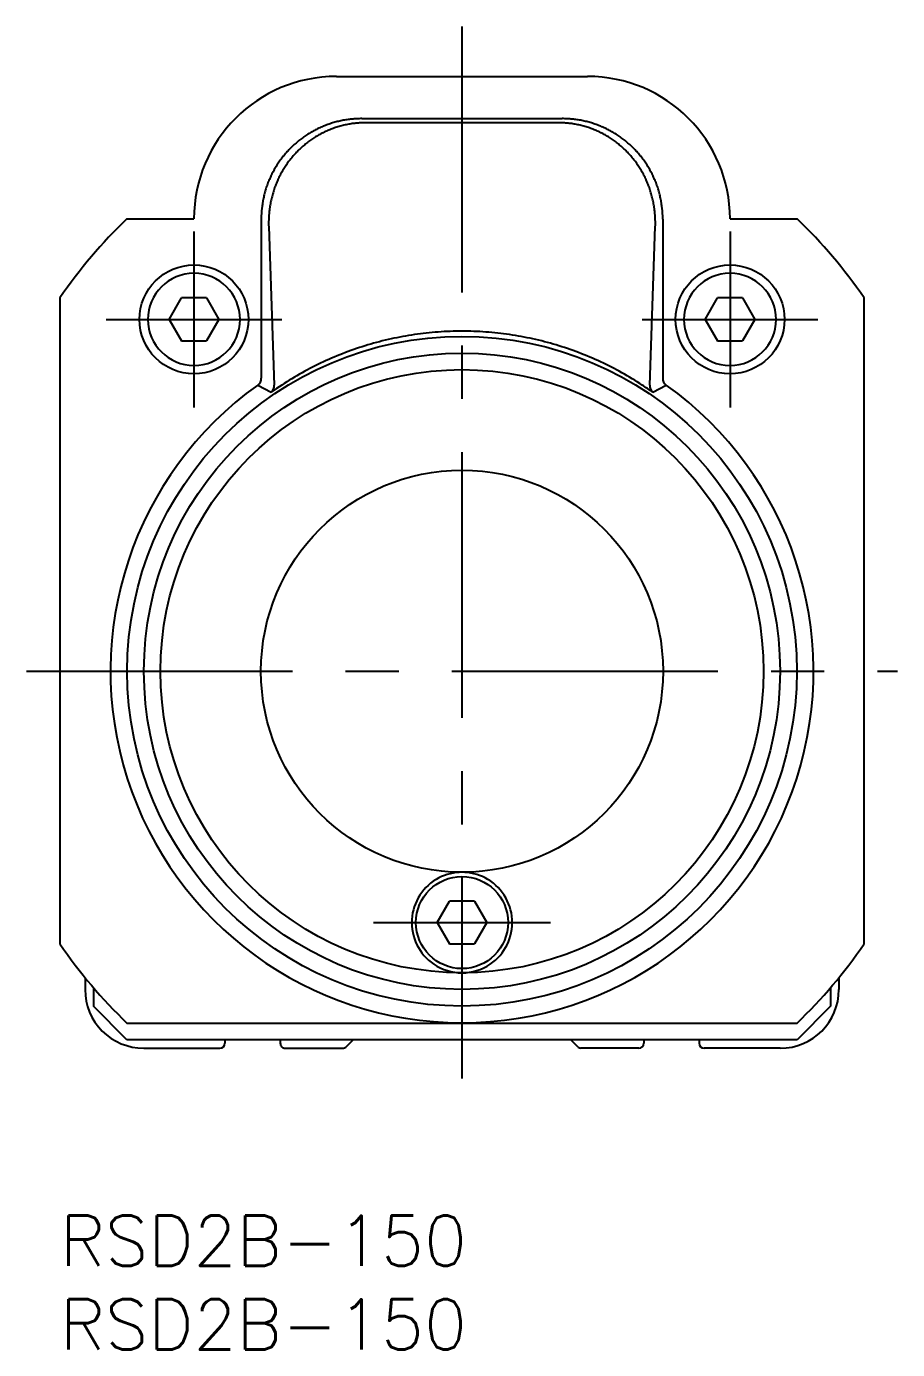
# Model space of a CAD drawing. Extents: x -2 to 929, y -8 to 242.
# Drawn here: x -2 to 50, y -8 to 71 of the extents above; entities that cross this region are included whole.
import ezdxf

# ---------------------------------------------------------------- set-up
doc = ezdxf.new("R2010")
doc.units = 0
doc.header["$LTSCALE"] = 0.5
doc.linetypes.add('CENTER', pattern=[50.8, 31.75, -6.35, 6.35, -6.35])
for name, color, linetype in [('MSM_CENTER', 1, 'CENTER'), ('MSM_CONTINUOUS', 7, 'CONTINUOUS'), ('MSM_PART_NUMBER', 7, 'CONTINUOUS')]:
    doc.layers.add(name, color=color, linetype=linetype)
doc.styles.get("Standard").update_dxf_attribs({"font": 'txt.shx', "height": 3, "bigfont": 'bigfont.shx'})

# ---------------------------------------------------------------- blocks, each defined once
blk = doc.blocks.new('*U2')
at = {"layer": 'MSM_PART_NUMBER'}
blk.add_text('RSD2B-150', height=3, dxfattribs=at).set_placement((0, -3))
blk = doc.blocks.new('*U3')
at = {"layer": 'MSM_PART_NUMBER'}
blk.add_text('RSD2B-150', height=3, dxfattribs=at).set_placement((0, -8))

msp = doc.modelspace()

# ---------------------------------------------------------------- linework, layer by layer
at = {"layer": 'MSM_CENTER'}
for p, q in [((24, 70.971), (24, 8.187)), ((8, 58.736), (8, 48.236)), ((40, 58.736), (40, 48.236)), ((2.75, 53.486), (13.25, 53.486)), ((34.75, 53.486), (45.25, 53.486)), ((-2, 32.486), (50, 32.486)), ((18.71, 17.486), (29.29, 17.486))]:
    msp.add_line(p, q, dxfattribs=at)
at = {"layer": 'MSM_CONTINUOUS'}
for p, q in [((16.5, 67.986), (31.5, 67.986)), ((18.013, 65.469), (29.987, 65.469)), ((29.743, 65.225), (18.257, 65.225)), ((4, 59.486), (8, 59.486)), ((12.017, 59.473), (12.017, 49.97)), ((35.983, 59.473), (35.983, 49.97)), ((40, 59.486), (44, 59.486)), ((12.46, 59.03), (12.79, 49.567)), ((35.21, 49.567), (35.54, 59.03)), ((0, 54.765), (0, 16.207)), ((6.522, 53.486), (7.261, 54.766)), ((8.739, 54.766), (7.261, 54.766)), ((8.739, 54.766), (9.478, 53.486)), ((38.522, 53.486), (39.261, 54.766)), ((40.739, 54.766), (39.261, 54.766)), ((40.739, 54.766), (41.478, 53.486)), ((48, 16.207), (48, 54.765)), ((6.522, 53.486), (7.261, 52.206)), ((9.478, 53.486), (8.739, 52.206)), ((38.522, 53.486), (39.261, 52.206)), ((41.478, 53.486), (40.739, 52.206)), ((7.261, 52.206), (8.739, 52.206)), ((39.261, 52.206), (40.739, 52.206)), ((11.808, 49.563), (12.602, 49.139)), ((35.398, 49.139), (36.192, 49.563)), ((22.522, 17.486), (23.261, 18.766)), ((24.739, 18.766), (23.261, 18.766)), ((24.739, 18.766), (25.478, 17.486)), ((22.522, 17.486), (23.261, 16.206)), ((25.478, 17.486), (24.739, 16.206)), ((23.261, 16.206), (24.739, 16.206)), ((1.5, 14.19), (1.5, 13.486)), ((2, 13.591), (2, 12.486)), ((46, 13.591), (46, 12.486)), ((46.5, 14.19), (46.5, 13.486)), ((4, 10.486), (2, 12.486)), ((46, 12.486), (44, 10.486)), ((4, 11.486), (44, 11.486)), ((44, 10.486), (4, 10.486)), ((9.85, 10.486), (9.85, 10.286)), ((13.15, 10.486), (13.15, 10.286)), ((17.059, 10.045), (17.5, 10.486)), ((30.941, 10.045), (30.5, 10.486)), ((34.85, 10.486), (34.85, 10.286)), ((38.15, 10.486), (38.15, 10.286)), ((5, 9.986), (9.55, 9.986)), ((13.45, 9.986), (16.917, 9.986)), ((34.55, 9.986), (31.083, 9.986)), ((43, 9.986), (38.45, 9.986))]:
    msp.add_line(p, q, dxfattribs=at)
at = {"layer": 'MSM_CONTINUOUS', "flags": 128}
msp.add_lwpolyline([(13.239, 49.564), (12.92, 49.353), (12.602, 49.139)], dxfattribs=at)
at = {"layer": 'MSM_CONTINUOUS'}
for points in [[(18.013, 65.469, 0), (17.94, 65.469, 0), (17.866, 65.467, 0), (17.792, 65.465, 0), (17.719, 65.462, 0), (17.645, 65.458, 0), (17.572, 65.453, 0), (17.498, 65.447, 0), (17.425, 65.44, 0), (17.352, 65.433, 0), (17.279, 65.424, 0), (17.206, 65.415, 0), (17.133, 65.404, 0), (17.06, 65.393, 0), (16.988, 65.381, 0), (16.915, 65.368, 0), (16.843, 65.354, 0), (16.771, 65.339, 0), (16.699, 65.324, 0), (16.627, 65.307, 0), (16.556, 65.29, 0), (16.484, 65.271, 0), (16.413, 65.252, 0), (16.343, 65.232, 0), (16.272, 65.211, 0), (16.202, 65.189, 0), (16.132, 65.167, 0), (16.062, 65.143, 0), (15.992, 65.119, 0), (15.923, 65.094, 0), (15.854, 65.068, 0), (15.786, 65.041, 0), (15.718, 65.013, 0), (15.65, 64.984, 0), (15.582, 64.955, 0), (15.515, 64.925, 0), (15.449, 64.894, 0), (15.382, 64.862, 0), (15.316, 64.829, 0), (15.251, 64.796, 0), (15.186, 64.761, 0), (15.121, 64.726, 0), (15.057, 64.691, 0), (14.993, 64.654, 0), (14.93, 64.617, 0), (14.867, 64.578, 0), (14.804, 64.539, 0), (14.742, 64.499, 0), (14.681, 64.459, 0), (14.62, 64.418, 0), (14.56, 64.376, 0), (14.5, 64.333, 0), (14.44, 64.29, 0), (14.382, 64.245, 0), (14.323, 64.201, 0), (14.266, 64.155, 0), (14.208, 64.109, 0), (14.152, 64.062, 0), (14.096, 64.014, 0), (14.04, 63.965, 0), (13.986, 63.916, 0), (13.931, 63.867, 0), (13.878, 63.816, 0), (13.825, 63.765, 0), (13.772, 63.714, 0), (13.721, 63.661, 0), (13.67, 63.608, 0), (13.619, 63.555, 0), (13.569, 63.5, 0), (13.521, 63.446, 0), (13.472, 63.39, 0), (13.424, 63.334, 0), (13.377, 63.278, 0), (13.331, 63.22, 0), (13.285, 63.163, 0), (13.241, 63.104, 0), (13.196, 63.045, 0), (13.153, 62.986, 0), (13.11, 62.926, 0), (13.068, 62.866, 0), (13.027, 62.805, 0), (12.986, 62.743, 0), (12.947, 62.682, 0), (12.908, 62.619, 0), (12.87, 62.556, 0), (12.832, 62.493, 0), (12.795, 62.429, 0), (12.759, 62.365, 0), (12.725, 62.3, 0), (12.69, 62.235, 0), (12.657, 62.169, 0), (12.624, 62.104, 0), (12.592, 62.037, 0), (12.561, 61.971, 0), (12.531, 61.904, 0), (12.502, 61.836, 0), (12.473, 61.768, 0), (12.445, 61.7, 0), (12.418, 61.632, 0), (12.392, 61.563, 0), (12.367, 61.494, 0), (12.343, 61.424, 0), (12.319, 61.354, 0), (12.297, 61.284, 0), (12.275, 61.214, 0), (12.254, 61.144, 0), (12.234, 61.073, 0), (12.215, 61.002, 0), (12.196, 60.93, 0), (12.179, 60.859, 0), (12.162, 60.787, 0), (12.147, 60.715, 0), (12.132, 60.643, 0), (12.118, 60.571, 0), (12.105, 60.498, 0), (12.093, 60.426, 0), (12.082, 60.353, 0), (12.071, 60.28, 0), (12.062, 60.207, 0), (12.053, 60.134, 0), (12.046, 60.061, 0), (12.039, 59.987, 0), (12.033, 59.914, 0), (12.028, 59.841, 0), (12.024, 59.767, 0), (12.021, 59.694, 0), (12.019, 59.62, 0), (12.017, 59.546, 0), (12.017, 59.473, 0)], [(18.257, 65.225, 0), (18.183, 65.225, 0), (18.11, 65.223, 0), (18.036, 65.221, 0), (17.963, 65.218, 0), (17.89, 65.213, 0), (17.816, 65.208, 0), (17.743, 65.202, 0), (17.67, 65.195, 0), (17.597, 65.187, 0), (17.524, 65.179, 0), (17.452, 65.169, 0), (17.379, 65.158, 0), (17.307, 65.147, 0), (17.235, 65.134, 0), (17.163, 65.121, 0), (17.091, 65.106, 0), (17.019, 65.091, 0), (16.948, 65.075, 0), (16.877, 65.058, 0), (16.806, 65.04, 0), (16.735, 65.021, 0), (16.665, 65.001, 0), (16.595, 64.98, 0), (16.525, 64.958, 0), (16.455, 64.936, 0), (16.386, 64.912, 0), (16.317, 64.888, 0), (16.248, 64.863, 0), (16.18, 64.837, 0), (16.112, 64.81, 0), (16.044, 64.782, 0), (15.977, 64.754, 0), (15.91, 64.724, 0), (15.844, 64.694, 0), (15.778, 64.662, 0), (15.712, 64.63, 0), (15.647, 64.597, 0), (15.582, 64.564, 0), (15.518, 64.529, 0), (15.454, 64.494, 0), (15.39, 64.457, 0), (15.327, 64.42, 0), (15.264, 64.382, 0), (15.202, 64.344, 0), (15.141, 64.304, 0), (15.08, 64.264, 0), (15.019, 64.223, 0), (14.959, 64.181, 0), (14.899, 64.139, 0), (14.84, 64.095, 0), (14.782, 64.051, 0), (14.724, 64.006, 0), (14.666, 63.961, 0), (14.61, 63.914, 0), (14.553, 63.867, 0), (14.498, 63.819, 0), (14.443, 63.77, 0), (14.389, 63.721, 0), (14.335, 63.671, 0), (14.281, 63.62, 0), (14.229, 63.569, 0), (14.177, 63.517, 0), (14.126, 63.464, 0), (14.075, 63.411, 0), (14.025, 63.357, 0), (13.976, 63.302, 0), (13.927, 63.247, 0), (13.879, 63.191, 0), (13.832, 63.134, 0), (13.785, 63.077, 0), (13.74, 63.019, 0), (13.694, 62.961, 0), (13.65, 62.901, 0), (13.606, 62.842, 0), (13.563, 62.782, 0), (13.521, 62.721, 0), (13.48, 62.659, 0), (13.439, 62.598, 0), (13.399, 62.535, 0), (13.36, 62.472, 0), (13.321, 62.409, 0), (13.284, 62.345, 0), (13.247, 62.28, 0), (13.21, 62.215, 0), (13.175, 62.15, 0), (13.141, 62.084, 0), (13.107, 62.018, 0), (13.074, 61.951, 0), (13.042, 61.883, 0), (13.011, 61.816, 0), (12.98, 61.748, 0), (12.95, 61.679, 0), (12.921, 61.61, 0), (12.893, 61.541, 0), (12.866, 61.471, 0), (12.84, 61.401, 0), (12.815, 61.331, 0), (12.79, 61.26, 0), (12.766, 61.189, 0), (12.743, 61.117, 0), (12.721, 61.046, 0), (12.7, 60.974, 0), (12.68, 60.901, 0), (12.66, 60.829, 0), (12.642, 60.756, 0), (12.624, 60.683, 0), (12.607, 60.609, 0), (12.591, 60.536, 0), (12.576, 60.462, 0), (12.562, 60.388, 0), (12.549, 60.313, 0), (12.536, 60.239, 0), (12.525, 60.164, 0), (12.514, 60.089, 0), (12.504, 60.014, 0), (12.495, 59.939, 0), (12.488, 59.864, 0), (12.48, 59.788, 0), (12.474, 59.713, 0), (12.469, 59.637, 0), (12.465, 59.562, 0), (12.461, 59.486, 0), (12.459, 59.41, 0), (12.457, 59.334, 0), (12.456, 59.258, 0), (12.457, 59.182, 0), (12.458, 59.106, 0), (12.46, 59.03, 0)], [(35.54, 59.03, 0), (35.542, 59.106, 0), (35.543, 59.182, 0), (35.544, 59.258, 0), (35.543, 59.334, 0), (35.541, 59.41, 0), (35.539, 59.486, 0), (35.535, 59.562, 0), (35.531, 59.637, 0), (35.526, 59.713, 0), (35.52, 59.788, 0), (35.513, 59.864, 0), (35.505, 59.939, 0), (35.496, 60.014, 0), (35.486, 60.089, 0), (35.475, 60.164, 0), (35.464, 60.239, 0), (35.452, 60.313, 0), (35.438, 60.388, 0), (35.424, 60.462, 0), (35.409, 60.536, 0), (35.393, 60.609, 0), (35.376, 60.683, 0), (35.358, 60.756, 0), (35.34, 60.829, 0), (35.32, 60.901, 0), (35.3, 60.974, 0), (35.279, 61.046, 0), (35.257, 61.117, 0), (35.234, 61.189, 0), (35.21, 61.26, 0), (35.185, 61.331, 0), (35.16, 61.401, 0), (35.134, 61.471, 0), (35.106, 61.541, 0), (35.078, 61.61, 0), (35.05, 61.679, 0), (35.02, 61.748, 0), (34.989, 61.816, 0), (34.958, 61.883, 0), (34.926, 61.951, 0), (34.893, 62.018, 0), (34.859, 62.084, 0), (34.825, 62.15, 0), (34.79, 62.215, 0), (34.753, 62.28, 0), (34.717, 62.345, 0), (34.679, 62.409, 0), (34.64, 62.472, 0), (34.601, 62.535, 0), (34.561, 62.598, 0), (34.52, 62.659, 0), (34.479, 62.721, 0), (34.437, 62.782, 0), (34.394, 62.842, 0), (34.35, 62.901, 0), (34.306, 62.961, 0), (34.26, 63.019, 0), (34.215, 63.077, 0), (34.168, 63.134, 0), (34.121, 63.191, 0), (34.073, 63.247, 0), (34.024, 63.302, 0), (33.975, 63.357, 0), (33.925, 63.411, 0), (33.874, 63.464, 0), (33.823, 63.517, 0), (33.771, 63.569, 0), (33.718, 63.62, 0), (33.665, 63.671, 0), (33.611, 63.721, 0), (33.557, 63.77, 0), (33.502, 63.819, 0), (33.447, 63.867, 0), (33.39, 63.914, 0), (33.334, 63.961, 0), (33.276, 64.006, 0), (33.218, 64.051, 0), (33.16, 64.095, 0), (33.101, 64.139, 0), (33.041, 64.181, 0), (32.981, 64.223, 0), (32.92, 64.264, 0), (32.859, 64.304, 0), (32.798, 64.344, 0), (32.736, 64.382, 0), (32.673, 64.42, 0), (32.61, 64.457, 0), (32.547, 64.494, 0), (32.483, 64.529, 0), (32.418, 64.564, 0), (32.353, 64.597, 0), (32.288, 64.63, 0), (32.222, 64.662, 0), (32.156, 64.694, 0), (32.09, 64.724, 0), (32.023, 64.754, 0), (31.956, 64.782, 0), (31.888, 64.81, 0), (31.82, 64.837, 0), (31.752, 64.863, 0), (31.683, 64.888, 0), (31.614, 64.912, 0), (31.545, 64.936, 0), (31.475, 64.958, 0), (31.405, 64.98, 0), (31.335, 65.001, 0), (31.265, 65.021, 0), (31.194, 65.04, 0), (31.123, 65.058, 0), (31.052, 65.075, 0), (30.981, 65.091, 0), (30.909, 65.106, 0), (30.837, 65.121, 0), (30.765, 65.134, 0), (30.693, 65.147, 0), (30.621, 65.158, 0), (30.548, 65.169, 0), (30.476, 65.179, 0), (30.403, 65.187, 0), (30.33, 65.195, 0), (30.257, 65.202, 0), (30.184, 65.208, 0), (30.11, 65.213, 0), (30.037, 65.218, 0), (29.964, 65.221, 0), (29.89, 65.223, 0), (29.817, 65.225, 0), (29.743, 65.225, 0)], [(35.983, 59.473, 0), (35.983, 59.546, 0), (35.981, 59.62, 0), (35.979, 59.694, 0), (35.976, 59.767, 0), (35.972, 59.841, 0), (35.967, 59.914, 0), (35.961, 59.987, 0), (35.954, 60.061, 0), (35.947, 60.134, 0), (35.938, 60.207, 0), (35.929, 60.28, 0), (35.918, 60.353, 0), (35.907, 60.426, 0), (35.895, 60.498, 0), (35.882, 60.571, 0), (35.868, 60.643, 0), (35.853, 60.715, 0), (35.838, 60.787, 0), (35.821, 60.859, 0), (35.804, 60.93, 0), (35.785, 61.002, 0), (35.766, 61.073, 0), (35.746, 61.144, 0), (35.725, 61.214, 0), (35.703, 61.284, 0), (35.681, 61.354, 0), (35.657, 61.424, 0), (35.633, 61.494, 0), (35.608, 61.563, 0), (35.582, 61.632, 0), (35.555, 61.7, 0), (35.527, 61.768, 0), (35.498, 61.836, 0), (35.469, 61.904, 0), (35.439, 61.971, 0), (35.408, 62.037, 0), (35.376, 62.104, 0), (35.343, 62.169, 0), (35.31, 62.235, 0), (35.276, 62.3, 0), (35.24, 62.365, 0), (35.205, 62.429, 0), (35.168, 62.493, 0), (35.13, 62.556, 0), (35.092, 62.619, 0), (35.053, 62.682, 0), (35.014, 62.743, 0), (34.973, 62.805, 0), (34.932, 62.866, 0), (34.89, 62.926, 0), (34.847, 62.986, 0), (34.804, 63.045, 0), (34.76, 63.104, 0), (34.715, 63.163, 0), (34.669, 63.22, 0), (34.623, 63.278, 0), (34.576, 63.334, 0), (34.528, 63.39, 0), (34.48, 63.446, 0), (34.431, 63.5, 0), (34.381, 63.555, 0), (34.33, 63.608, 0), (34.279, 63.661, 0), (34.228, 63.714, 0), (34.175, 63.765, 0), (34.122, 63.816, 0), (34.069, 63.867, 0), (34.014, 63.916, 0), (33.96, 63.965, 0), (33.904, 64.014, 0), (33.848, 64.062, 0), (33.792, 64.109, 0), (33.734, 64.155, 0), (33.677, 64.201, 0), (33.618, 64.245, 0), (33.56, 64.29, 0), (33.5, 64.333, 0), (33.44, 64.376, 0), (33.38, 64.418, 0), (33.319, 64.459, 0), (33.258, 64.499, 0), (33.196, 64.539, 0), (33.133, 64.578, 0), (33.07, 64.617, 0), (33.007, 64.654, 0), (32.943, 64.691, 0), (32.879, 64.726, 0), (32.814, 64.761, 0), (32.749, 64.796, 0), (32.684, 64.829, 0), (32.618, 64.862, 0), (32.551, 64.894, 0), (32.485, 64.925, 0), (32.417, 64.955, 0), (32.35, 64.984, 0), (32.282, 65.013, 0), (32.214, 65.041, 0), (32.146, 65.068, 0), (32.077, 65.094, 0), (32.008, 65.119, 0), (31.938, 65.143, 0), (31.868, 65.167, 0), (31.798, 65.189, 0), (31.728, 65.211, 0), (31.657, 65.232, 0), (31.587, 65.252, 0), (31.516, 65.271, 0), (31.444, 65.29, 0), (31.373, 65.307, 0), (31.301, 65.324, 0), (31.229, 65.339, 0), (31.157, 65.354, 0), (31.085, 65.368, 0), (31.012, 65.381, 0), (30.94, 65.393, 0), (30.867, 65.404, 0), (30.794, 65.415, 0), (30.721, 65.424, 0), (30.648, 65.433, 0), (30.575, 65.44, 0), (30.502, 65.447, 0), (30.428, 65.453, 0), (30.355, 65.458, 0), (30.281, 65.462, 0), (30.208, 65.465, 0), (30.134, 65.467, 0), (30.06, 65.469, 0), (29.987, 65.469, 0)], [(34.761, 49.564, 0), (34.612, 49.661, 0), (34.462, 49.757, 0), (34.311, 49.851, 0), (34.159, 49.944, 0), (34.007, 50.036, 0), (33.853, 50.126, 0), (33.699, 50.215, 0), (33.544, 50.302, 0), (33.388, 50.388, 0), (33.231, 50.473, 0), (33.074, 50.556, 0), (32.916, 50.638, 0), (32.757, 50.718, 0), (32.597, 50.797, 0), (32.437, 50.874, 0), (32.276, 50.95, 0), (32.114, 51.025, 0), (31.952, 51.098, 0), (31.789, 51.169, 0), (31.625, 51.239, 0), (31.461, 51.308, 0), (31.296, 51.375, 0), (31.13, 51.44, 0), (30.964, 51.504, 0), (30.798, 51.567, 0), (30.63, 51.628, 0), (30.463, 51.687, 0), (30.294, 51.745, 0), (30.125, 51.802, 0), (29.956, 51.857, 0), (29.786, 51.91, 0), (29.616, 51.962, 0), (29.445, 52.012, 0), (29.274, 52.061, 0), (29.102, 52.108, 0), (28.93, 52.154, 0), (28.758, 52.198, 0), (28.585, 52.24, 0), (28.412, 52.281, 0), (28.238, 52.32, 0), (28.064, 52.358, 0), (27.89, 52.394, 0), (27.715, 52.429, 0), (27.54, 52.462, 0), (27.365, 52.493, 0), (27.19, 52.523, 0), (27.014, 52.551, 0), (26.838, 52.578, 0), (26.662, 52.602, 0), (26.485, 52.626, 0), (26.309, 52.648, 0), (26.132, 52.668, 0), (25.955, 52.686, 0), (25.777, 52.703, 0), (25.6, 52.719, 0), (25.423, 52.732, 0), (25.245, 52.745, 0), (25.067, 52.755, 0), (24.89, 52.764, 0), (24.712, 52.771, 0), (24.534, 52.777, 0), (24.356, 52.781, 0), (24.178, 52.783, 0), (24, 52.784, 0), (23.822, 52.783, 0), (23.644, 52.781, 0), (23.466, 52.777, 0), (23.288, 52.771, 0), (23.11, 52.764, 0), (22.933, 52.755, 0), (22.755, 52.745, 0), (22.577, 52.732, 0), (22.4, 52.719, 0), (22.223, 52.703, 0), (22.045, 52.686, 0), (21.868, 52.668, 0), (21.691, 52.648, 0), (21.515, 52.626, 0), (21.338, 52.602, 0), (21.162, 52.578, 0), (20.986, 52.551, 0), (20.81, 52.523, 0), (20.635, 52.493, 0), (20.46, 52.462, 0), (20.285, 52.429, 0), (20.11, 52.394, 0), (19.936, 52.358, 0), (19.762, 52.32, 0), (19.588, 52.281, 0), (19.415, 52.24, 0), (19.242, 52.198, 0), (19.07, 52.154, 0), (18.898, 52.108, 0), (18.726, 52.061, 0), (18.555, 52.012, 0), (18.384, 51.962, 0), (18.214, 51.91, 0), (18.044, 51.857, 0), (17.875, 51.802, 0), (17.706, 51.745, 0), (17.537, 51.687, 0), (17.37, 51.628, 0), (17.202, 51.567, 0), (17.036, 51.504, 0), (16.87, 51.44, 0), (16.704, 51.375, 0), (16.539, 51.308, 0), (16.375, 51.239, 0), (16.211, 51.169, 0), (16.048, 51.098, 0), (15.886, 51.025, 0), (15.724, 50.95, 0), (15.563, 50.874, 0), (15.403, 50.797, 0), (15.243, 50.718, 0), (15.084, 50.638, 0), (14.926, 50.556, 0), (14.769, 50.473, 0), (14.612, 50.388, 0), (14.456, 50.302, 0), (14.301, 50.215, 0), (14.147, 50.126, 0), (13.993, 50.036, 0), (13.841, 49.944, 0), (13.689, 49.851, 0), (13.538, 49.757, 0), (13.388, 49.661, 0), (13.239, 49.564, 0)]]:
    msp.add_polyline3d(points, dxfattribs=at)
for centre, radius in [((8, 53.486), 3.25), ((40, 53.486), 3.25), ((24, 32.486), 19.986), ((24, 32.486), 18.987), ((24, 32.486), 18), ((24, 32.486), 12), ((24, 17.486), 2.75)]:
    msp.add_circle(centre, radius, dxfattribs=at)
for centre, radius, start, end in [((16.5, 59.486), 8.5, 90, 180), ((31.5, 59.486), 8.5, 0, 90), ((24, 38.486), 29, 133.60282, 145.85158), ((24, 38.486), 29, 34.14842, 46.39718), ((8, 53.486), 2.75, 180.00029, 180), ((40, 53.486), 2.75, 0, 359.99971), ((11.517, 49.97), 0.5, 305.56254, 359.96336), ((36.483, 49.97), 0.5, 180.03724, 234.43687), ((24, 32.486), 20.983, 125.52521, 54.47547), ((12.305, 49.525), 0.487, 307.56771, 4.95952), ((5.579, 5.096), 53.188, 55.90081, 56.72537), ((35.695, 49.525), 0.487, 175.04048, 232.43229), ((24, 17.486), 3, 117.36514, 235.70937), ((24, 17.486), 3, 62.63486, 117.36514), ((24, 17.486), 3, 304.29063, 62.63486), ((24, 32.486), 29, 214.14842, 226.39718), ((24, 32.486), 29, 313.60282, 325.85158), ((24, 17.486), 3, 235.70937, 304.29063), ((5, 13.486), 3.5, 179.99999, 270), ((43, 13.486), 3.5, 270, 0), ((9.55, 10.286), 0.3, 270, 0), ((13.45, 10.286), 0.3, 179.99999, 270), ((34.55, 10.286), 0.3, 270, 0), ((38.45, 10.286), 0.3, 180.00001, 270), ((16.917, 10.186), 0.2, 270, 315), ((31.083, 10.186), 0.2, 225, 270)]:
    msp.add_arc(centre, radius, start, end, dxfattribs=at)

# ---------------------------------------------------------------- block references
for name in ['*U2', '*U3']:
    msp.add_blockref(name, (0, 0), dxfattribs=at)

doc.saveas('drawing.dxf')
